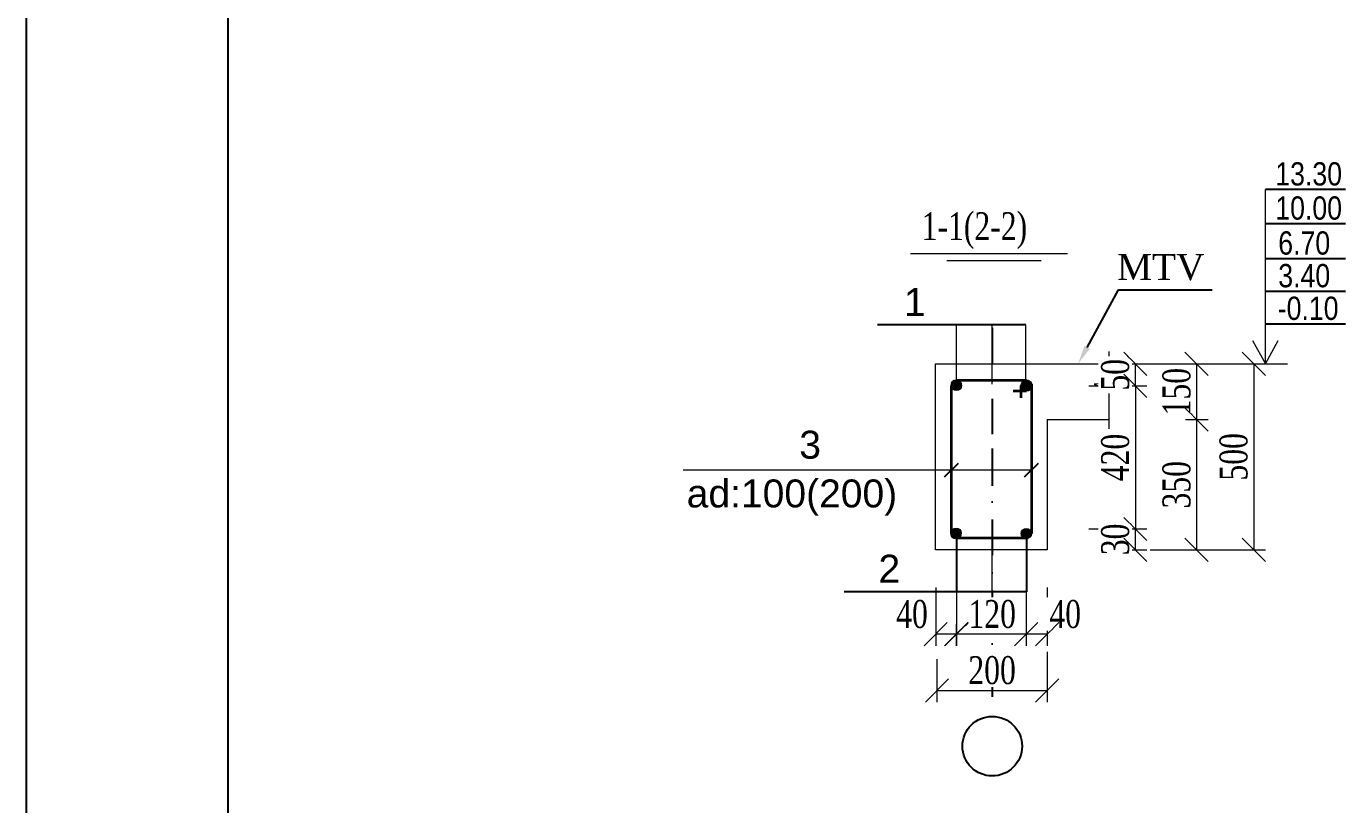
# Model space of a CAD drawing. Header units: millimetres. Extents: x -149347 to 251215, y -2929184 to -2541447.
# Drawn here: x 62737 to 76903, y -2877571 to -2869213 of the extents above; entities that cross this region are included whole.
import ezdxf
from ezdxf import colors
from ezdxf.entities.mleader import LeaderData, LeaderLine
from ezdxf.math import Vec2, Vec3

# ---------------------------------------------------------------- set-up
doc = ezdxf.new("R2010")
doc.units = ezdxf.units.MM
doc.linetypes.add('DASHDOTX2', pattern=[50.8, 25.4, -12.7, 0, -12.7])
doc.layers.add('APS_MADEIRA', color=35, linetype='Continuous', lineweight=15)
doc.styles.add('400', font='times.ttf', dxfattribs={"width": 0.75, "height": 300})
doc.styles.add('Arial', font='arial.ttf')
doc.styles.add('style1', font='A3TI(LA).TTF', dxfattribs={"height": 400})
doc.styles.add('style6', font='ARIALN.TTF', dxfattribs={"height": 300})
doc.styles.add('Times New  Roman', font='times.ttf')
doc.dimstyles.new('DIM_100', dxfattribs={"dimscale": 100, "dimtxt": 250, "dimasz": 2.5, "dimexe": 1.25, "dimexo": 0.625, "dimtad": 1, "dimdec": 0, "dimtxsty": 'style1', "dimblk": 'OBLIQUE', "dimcen": 2.5, "dimdle": 1.25, "dimclrd": 251, "dimclre": 251, "dimaunit": 1, "dimadec": 3, "dimazin": 0, "dimtfac": 1, "dimtdec": 0, "dimtmove": 1, "dimatfit": 3, "dimfxl": 1.25, "dimlwd": 5, "dimlwe": 5, "dimarcsym": 0})
doc.dimstyles.new('tebriz', dxfattribs={"dimtxt": 280, "dimasz": 150, "dimexe": 150, "dimexo": 0.625, "dimgap": 65, "dimtad": 1, "dimdec": 0, "dimdsep": 32, "dimtxsty": 'Times New  Roman', "dimblk": 'OBLIQUE', "dimcen": 0, "dimdle": 150, "dimclrd": 7, "dimclre": 256, "dimclrt": 256, "dimadec": 0, "dimazin": 0, "dimtfac": 1, "dimtdec": 0, "dimtmove": 0, "dimatfit": 3, "dimldrblk": 'OBLIQUE', "dimfxl": 1, "dimtolj": 1, "dimlwd": 15, "dimlwe": 9, "dimarcsym": 0})

# ---------------------------------------------------------------- blocks, each defined once
blk = doc.blocks.new('_Oblique')
at = {"color": 0, "linetype": 'ByBlock', "lineweight": -2}
blk.add_line((-0.5, -0.5), (0.5, 0.5), dxfattribs=at)
blk = doc.blocks.new('*D562')
at = {"color": 251, "lineweight": 5, "ltscale": 50, "transparency": 16777216}
for p, q in [((74582, -2873074), (74770, -2873074)), ((74145, -2874611), (74770, -2874611))]:
    blk.add_line(p, q, dxfattribs=at)
at = {"color": 251, "linetype": 'ByBlock', "lineweight": 5, "ltscale": 50, "transparency": 16777216}
blk.add_line((74645, -2873073), (74645, -2874613), dxfattribs=at)
at = {"layer": 'Defpoints', "color": 0, "lineweight": 15, "ltscale": 50, "transparency": 16777216}
for p in [(74520, -2873074), (73434, -2874611), (74645, -2874611)]:
    blk.add_point(p, dxfattribs=at)
at = {"color": 251, "lineweight": 5, "ltscale": 50, "transparency": 16777216, "xscale": 250, "yscale": 250, "zscale": 250}
for p, rotation in [((74645, -2873074), 90), ((74645, -2874611), 270)]:
    blk.add_blockref('_Oblique', p, dxfattribs=dict(at, rotation=rotation))
at = {"color": 0, "lineweight": 15, "ltscale": 50, "transparency": 16777216, "insert": (74430, -2873843), "char_height": 300, "attachment_point": 5, "rotation": 90, "style": '400', "bg_fill": 3, "box_fill_scale": 1.1, "bg_fill_color": 9, "bg_fill_true_color": 13158600, "bg_fill_transparency": 0}
blk.add_mtext('4{\\fTimes New Roman|b0|i0|c238|p18;2}0', dxfattribs=at)
blk = doc.blocks.new('*D563')
at = {"color": 251, "lineweight": 5, "ltscale": 50, "transparency": 16777216}
for p, q in [((74145, -2872836), (74770, -2872836)), ((74145, -2873074), (74770, -2873074))]:
    blk.add_line(p, q, dxfattribs=at)
at = {"color": 251, "linetype": 'ByBlock', "lineweight": 5, "ltscale": 50, "transparency": 16777216}
blk.add_line((74645, -2873075), (74645, -2872835), dxfattribs=at)
at = {"layer": 'Defpoints', "color": 0, "lineweight": 15, "ltscale": 50, "transparency": 16777216}
for p in [(73046, -2872836), (73474, -2873074)]:
    blk.add_point(p, dxfattribs=at)
at = {"color": 0, "lineweight": 15, "ltscale": 50, "transparency": 16777216, "insert": (74430, -2872955), "char_height": 300, "attachment_point": 5, "rotation": 90, "style": '400', "bg_fill": 3, "box_fill_scale": 1.1, "bg_fill_color": 9, "bg_fill_true_color": 13158600, "bg_fill_transparency": 0}
blk.add_mtext('{\\fTimes New Roman|b0|i0|c238|p18;5}0', dxfattribs=at)
at = {"layer": 'Defpoints', "color": 0, "lineweight": 15, "ltscale": 50, "transparency": 16777216}
blk.add_point((74645, -2872836), dxfattribs=at)
at = {"color": 251, "lineweight": 5, "ltscale": 50, "transparency": 16777216, "xscale": 250, "yscale": 250, "zscale": 250}
for p, rotation in [((74645, -2872836), 90), ((74645, -2873074), 270)]:
    blk.add_blockref('_Oblique', p, dxfattribs=dict(at, rotation=rotation))
blk = doc.blocks.new('*D564')
at = {"color": 251, "lineweight": 5, "ltscale": 50, "transparency": 16777216}
for p, q in [((74145, -2874611), (74770, -2874611)), ((74582, -2874835), (74770, -2874835))]:
    blk.add_line(p, q, dxfattribs=at)
at = {"color": 251, "linetype": 'ByBlock', "lineweight": 5, "ltscale": 50, "transparency": 16777216}
blk.add_line((74645, -2874836), (74645, -2874610), dxfattribs=at)
at = {"layer": 'Defpoints', "color": 0, "lineweight": 15, "ltscale": 50, "transparency": 16777216}
blk.add_point((73649, -2874611), dxfattribs=at)
at = {"color": 0, "lineweight": 15, "ltscale": 50, "transparency": 16777216, "insert": (74430, -2874723), "char_height": 300, "attachment_point": 5, "rotation": 90, "style": '400', "bg_fill": 3, "box_fill_scale": 1.1, "bg_fill_color": 9, "bg_fill_true_color": 13158600, "bg_fill_transparency": 0}
blk.add_mtext('{\\fTimes New Roman|b0|i0|c238|p18;3}0', dxfattribs=at)
at = {"layer": 'Defpoints', "color": 0, "lineweight": 15, "ltscale": 50, "transparency": 16777216}
for p in [(74645, -2874611), (74520, -2874835)]:
    blk.add_point(p, dxfattribs=at)
at = {"color": 251, "lineweight": 5, "ltscale": 50, "transparency": 16777216, "xscale": 250, "yscale": 250, "zscale": 250}
for p, rotation in [((74645, -2874611), 90), ((74645, -2874835), 270)]:
    blk.add_blockref('_Oblique', p, dxfattribs=dict(at, rotation=rotation))
blk = doc.blocks.new('*D565')
at = {"color": 251, "lineweight": 5, "ltscale": 50, "transparency": 16777216}
for p, q in [((74911, -2872836), (75428, -2872836)), ((75183, -2873436), (75428, -2873436))]:
    blk.add_line(p, q, dxfattribs=at)
at = {"color": 251, "linetype": 'ByBlock', "lineweight": 5, "ltscale": 50, "transparency": 16777216}
blk.add_line((75303, -2872835), (75303, -2873437), dxfattribs=at)
at = {"color": 251, "lineweight": 5, "ltscale": 50, "transparency": 16777216, "xscale": 250, "yscale": 250, "zscale": 250}
for p, rotation in [((75303, -2872836), 90), ((75303, -2873436), 270)]:
    blk.add_blockref('_Oblique', p, dxfattribs=dict(at, rotation=rotation))
at = {"color": 0, "lineweight": 15, "ltscale": 50, "transparency": 16777216, "insert": (75088, -2873136), "char_height": 300, "attachment_point": 5, "rotation": 90, "style": '400', "bg_fill": 3, "box_fill_scale": 1.1, "bg_fill_color": 9, "bg_fill_true_color": 13158600, "bg_fill_transparency": 0}
blk.add_mtext('1{\\fTimes New Roman|b0|i0|c238|p18;5}0', dxfattribs=at)
at = {"layer": 'Defpoints', "color": 0, "lineweight": 15, "ltscale": 50, "transparency": 16777216}
for p in [(74849, -2872836), (75120, -2873436), (75303, -2873436)]:
    blk.add_point(p, dxfattribs=at)
blk = doc.blocks.new('*D566')
at = {"color": 251, "lineweight": 5, "ltscale": 50, "transparency": 16777216}
for p, q in [((75183, -2873436), (75428, -2873436)), ((74803, -2874836), (75428, -2874836))]:
    blk.add_line(p, q, dxfattribs=at)
at = {"color": 251, "linetype": 'ByBlock', "lineweight": 5, "ltscale": 50, "transparency": 16777216}
blk.add_line((75303, -2873435), (75303, -2874837), dxfattribs=at)
at = {"layer": 'Defpoints', "color": 0, "lineweight": 15, "ltscale": 50, "transparency": 16777216}
for p in [(75120, -2873436), (73699, -2874836), (75303, -2874836)]:
    blk.add_point(p, dxfattribs=at)
at = {"color": 251, "lineweight": 5, "ltscale": 50, "transparency": 16777216, "xscale": 250, "yscale": 250, "zscale": 250}
for p, rotation in [((75303, -2873436), 90), ((75303, -2874836), 270)]:
    blk.add_blockref('_Oblique', p, dxfattribs=dict(at, rotation=rotation))
at = {"color": 0, "lineweight": 15, "ltscale": 50, "transparency": 16777216, "insert": (75088, -2874136), "char_height": 300, "attachment_point": 5, "rotation": 90, "style": '400', "bg_fill": 3, "box_fill_scale": 1.1, "bg_fill_color": 9, "bg_fill_true_color": 13158600, "bg_fill_transparency": 0}
blk.add_mtext('3{\\fTimes New Roman|b0|i0|c238|p18;5}0', dxfattribs=at)
blk = doc.blocks.new('*D567')
at = {"color": 251, "linetype": 'ByBlock', "lineweight": 5, "ltscale": 50, "transparency": 16777216}
blk.add_line((75916, -2872835), (75916, -2874837), dxfattribs=at)
at = {"color": 251, "lineweight": 5, "ltscale": 50, "transparency": 16777216}
for p, q in [((75916, -2872836), (76041, -2872836)), ((75416, -2874836), (76041, -2874836))]:
    blk.add_line(p, q, dxfattribs=at)
at = {"layer": 'Defpoints', "color": 0, "lineweight": 15, "ltscale": 50, "transparency": 16777216}
for p in [(75862, -2872836), (75253, -2874836), (75916, -2874836)]:
    blk.add_point(p, dxfattribs=at)
at = {"color": 251, "lineweight": 5, "ltscale": 50, "transparency": 16777216, "xscale": 250, "yscale": 250, "zscale": 250}
for p, rotation in [((75916, -2872836), 90), ((75916, -2874836), 270)]:
    blk.add_blockref('_Oblique', p, dxfattribs=dict(at, rotation=rotation))
at = {"color": 0, "lineweight": 15, "ltscale": 50, "transparency": 16777216, "insert": (75701, -2873836), "char_height": 300, "attachment_point": 5, "rotation": 90, "style": '400', "bg_fill": 3, "box_fill_scale": 1.1, "bg_fill_color": 9, "bg_fill_true_color": 13158600, "bg_fill_transparency": 0}
blk.add_mtext('500', dxfattribs=at)
blk = doc.blocks.new('*D568')
at = {"color": 251, "lineweight": 5, "ltscale": 50, "transparency": 16777216}
for p, q in [((73474, -2875241), (73474, -2875866)), ((73699, -2875241), (73699, -2875866))]:
    blk.add_line(p, q, dxfattribs=at)
at = {"color": 251, "linetype": 'ByBlock', "lineweight": 5, "ltscale": 50, "transparency": 16777216}
blk.add_line((73700, -2875741), (73473, -2875741), dxfattribs=at)
at = {"layer": 'Defpoints', "color": 0, "lineweight": 15, "ltscale": 50, "transparency": 16777216}
for p in [(73474, -2874485), (73699, -2874662), (73474, -2875741)]:
    blk.add_point(p, dxfattribs=at)
at = {"color": 251, "lineweight": 5, "ltscale": 50, "transparency": 16777216, "xscale": 250, "yscale": 250, "zscale": 250, "rotation": 180}
blk.add_blockref('_Oblique', (73474, -2875741), dxfattribs=at)
at = {"color": 0, "lineweight": 15, "ltscale": 50, "transparency": 16777216, "insert": (73892, -2875526), "char_height": 300, "attachment_point": 5, "style": '400', "bg_fill": 3, "box_fill_scale": 1.1, "bg_fill_color": 9, "bg_fill_true_color": 13158600, "bg_fill_transparency": 0}
blk.add_mtext('{\\fTimes New Roman|b0|i0|c238|p18;4}0', dxfattribs=at)
at = {"color": 251, "lineweight": 5, "ltscale": 50, "transparency": 16777216, "xscale": 250, "yscale": 250, "zscale": 250}
blk.add_blockref('_Oblique', (73699, -2875741), dxfattribs=at)
blk = doc.blocks.new('*D569')
at = {"color": 251, "lineweight": 5, "ltscale": 50, "transparency": 16777216}
for p, q in [((72726, -2875241), (72726, -2875866)), ((73474, -2875653), (73474, -2875866))]:
    blk.add_line(p, q, dxfattribs=at)
at = {"color": 251, "linetype": 'ByBlock', "lineweight": 5, "ltscale": 50, "transparency": 16777216}
blk.add_line((73476, -2875741), (72725, -2875741), dxfattribs=at)
at = {"layer": 'Defpoints', "color": 0, "lineweight": 15, "ltscale": 50, "transparency": 16777216}
for p in [(72726, -2874714), (73474, -2875591), (72726, -2875741)]:
    blk.add_point(p, dxfattribs=at)
at = {"color": 0, "lineweight": 15, "ltscale": 50, "transparency": 16777216, "insert": (73108, -2875526), "char_height": 300, "attachment_point": 5, "style": '400', "bg_fill": 3, "box_fill_scale": 1.1, "bg_fill_color": 9, "bg_fill_true_color": 13158600, "bg_fill_transparency": 0}
blk.add_mtext('{\\fTimes New Roman|b0|i0|c238|p18;12}0', dxfattribs=at)
at = {"color": 251, "lineweight": 5, "ltscale": 50, "transparency": 16777216, "xscale": 250, "yscale": 250, "zscale": 250, "rotation": 180}
blk.add_blockref('_Oblique', (72726, -2875741), dxfattribs=at)
at = {"color": 251, "lineweight": 5, "ltscale": 50, "transparency": 16777216, "xscale": 250, "yscale": 250, "zscale": 250}
blk.add_blockref('_Oblique', (73474, -2875741), dxfattribs=at)
blk = doc.blocks.new('*D570')
at = {"color": 251, "lineweight": 5, "ltscale": 50, "transparency": 16777216}
for p, q in [((72501, -2875241), (72501, -2875866)), ((72721, -2875632), (72721, -2875866))]:
    blk.add_line(p, q, dxfattribs=at)
at = {"color": 251, "linetype": 'ByBlock', "lineweight": 5, "ltscale": 50, "transparency": 16777216}
blk.add_line((72722, -2875741), (72499, -2875741), dxfattribs=at)
at = {"layer": 'Defpoints', "color": 0, "lineweight": 15, "ltscale": 50, "transparency": 16777216}
for p in [(72501, -2874662), (72721, -2875570)]:
    blk.add_point(p, dxfattribs=at)
at = {"color": 251, "lineweight": 5, "ltscale": 50, "transparency": 16777216, "xscale": 250, "yscale": 250, "zscale": 250}
blk.add_blockref('_Oblique', (72721, -2875741), dxfattribs=at)
at = {"color": 0, "lineweight": 15, "ltscale": 50, "transparency": 16777216, "insert": (72247, -2875526), "char_height": 300, "attachment_point": 5, "style": '400', "bg_fill": 3, "box_fill_scale": 1.1, "bg_fill_color": 9, "bg_fill_true_color": 13158600, "bg_fill_transparency": 0}
blk.add_mtext('{\\fTimes New Roman|b0|i0|c238|p18;4}0', dxfattribs=at)
at = {"layer": 'Defpoints', "color": 0, "lineweight": 15, "ltscale": 50, "transparency": 16777216}
blk.add_point((72501, -2875741), dxfattribs=at)
at = {"color": 251, "lineweight": 5, "ltscale": 50, "transparency": 16777216, "xscale": 250, "yscale": 250, "zscale": 250, "rotation": 180}
blk.add_blockref('_Oblique', (72501, -2875741), dxfattribs=at)
blk = doc.blocks.new('*D571')
at = {"color": 251, "lineweight": 5, "ltscale": 50, "transparency": 16777216}
for p, q in [((72515, -2876009), (72515, -2876470)), ((73699, -2875929), (73699, -2876470))]:
    blk.add_line(p, q, dxfattribs=at)
at = {"color": 251, "linetype": 'ByBlock', "lineweight": 5, "ltscale": 50, "transparency": 16777216}
blk.add_line((72514, -2876345), (73700, -2876345), dxfattribs=at)
at = {"layer": 'Defpoints', "color": 0, "lineweight": 15, "ltscale": 50, "transparency": 16777216}
for p in [(73699, -2875866), (72515, -2875947), (73699, -2876345)]:
    blk.add_point(p, dxfattribs=at)
at = {"color": 251, "lineweight": 5, "ltscale": 50, "transparency": 16777216, "xscale": 250, "yscale": 250, "zscale": 250, "rotation": 180}
blk.add_blockref('_Oblique', (72515, -2876345), dxfattribs=at)
at = {"color": 251, "lineweight": 5, "ltscale": 50, "transparency": 16777216, "xscale": 250, "yscale": 250, "zscale": 250}
blk.add_blockref('_Oblique', (73699, -2876345), dxfattribs=at)
at = {"color": 0, "lineweight": 15, "ltscale": 50, "transparency": 16777216, "insert": (73107, -2876129), "char_height": 300, "attachment_point": 5, "style": '400', "bg_fill": 3, "box_fill_scale": 1.1, "bg_fill_color": 9, "bg_fill_true_color": 13158600, "bg_fill_transparency": 0}
blk.add_mtext('{\\fTimes New Roman|b0|i0|c238|p18;20}0', dxfattribs=at)
blk = doc.blocks.new('mekteb')
at = {"color": 0, "lineweight": 25}
blk.add_line((99643, -1849866), (99643, -1821466), dxfattribs=at)
at = {"color": 0, "lineweight": 25, "ltscale": 15}
blk.add_line((101643, -1849366), (101643, -1821966), dxfattribs=at)

msp = doc.modelspace()

# ---------------------------------------------------------------- hatches: boundary and pattern name
at = {"lineweight": 15, "ltscale": 15}
h = msp.add_hatch(color=7, dxfattribs=at)
h.dxf.hatch_style = 1
edge = h.paths.add_edge_path()
edge.add_arc((72725.02202, -2873070.62206), 54.4711, 0, 360)
h = msp.add_hatch(color=7, dxfattribs=at)
h.dxf.hatch_style = 1
edge = h.paths.add_edge_path()
edge.add_arc((73474.43646, -2873073.93627), 57.78531, 0, 360)
h = msp.add_hatch(color=7, dxfattribs=at)
h.dxf.hatch_style = 1
edge = h.paths.add_edge_path()
edge.add_arc((72720.88114, -2874655.44189), 54.4711, 0, 360)
h = msp.add_hatch(color=7, dxfattribs=at)
h.dxf.hatch_style = 1
edge = h.paths.add_edge_path()
edge.add_arc((73474.43646, -2874659.51928), 54.4711, 0, 360)

# ---------------------------------------------------------------- linework, layer by layer
at = {"color": 7}
for p, q in [((76902.83029, -2870966.37284), (76040.98737, -2870966.37284)), ((76902.83029, -2871333.3982), (76040.98737, -2871333.3982)), ((76902.83029, -2871708.92162), (76040.98737, -2871708.92162)), ((76902.83029, -2872059.57452), (76040.98737, -2872059.57452)), ((76902.83029, -2872410.22741), (76040.98737, -2872410.22741))]:
    msp.add_line(p, q, dxfattribs=at)
at = {"lineweight": 9}
for p, q in [((73917.13435, -2871657.51935), (72230.63513, -2871657.51935)), ((73632.67216, -2871732.55673), (72621.68204, -2871732.55673))]:
    msp.add_line(p, q, dxfattribs=at)
at = {"color": 0, "ltscale": 15}
msp.add_line((73469.98914, -2872419.60972), (71876.17965, -2872419.60972), dxfattribs=at)
at = {"color": 252, "linetype": 'DASHDOTX2', "ltscale": 15, "true_color": 0xa97986}
for p, q in [((73107.99758, -2872450.00444), (73107.99758, -2874147.88186)), ((73107.99758, -2873747.88186), (73107.99758, -2876623.87462))]:
    msp.add_line(p, q, dxfattribs=at)
at = {"color": 7, "lineweight": 15, "ltscale": 15}
for p, q in [((72500.55092, -2874147.88186), (72500.55092, -2872836.11066)), ((72500.55092, -2872836.11066), (73112.1204, -2872836.11066)), ((73112.1204, -2872836.11066), (73698.90757, -2872836.11066)), ((73698.90757, -2872836.11066), (74362.07844, -2872836.11066)), ((73698.90757, -2873436.11066), (73698.90757, -2874147.88186)), ((72500.55092, -2874836.11066), (72500.55092, -2874147.88186)), ((73698.90757, -2874147.88186), (73698.90757, -2874836.11066)), ((73257.2446, -2874836.11066), (72500.55092, -2874836.11066)), ((73698.90757, -2874836.11066), (73133.24819, -2874836.11066))]:
    msp.add_line(p, q, dxfattribs=at)
at = {"color": 7, "lineweight": 35, "ltscale": 15}
for p, q in [((72670.55092, -2874147.88186), (72670.55092, -2873073.93627)), ((73416.92333, -2873068.33441), (73416.92333, -2873202.21671)), ((73528.90757, -2873054.64792), (73528.90757, -2874147.88186)), ((73474.43659, -2873131.72157), (73332.71567, -2873131.72157)), ((72670.55092, -2874659.51928), (72670.55092, -2874147.88186)), ((73528.90757, -2874147.88186), (73528.90757, -2874659.51928)), ((73133.24819, -2874709.913), (72720.88114, -2874709.913)), ((73495.11435, -2874709.913), (73133.24819, -2874709.913))]:
    msp.add_line(p, q, dxfattribs=at)
at = {"color": 7, "lineweight": 15, "ltscale": 15}
msp.add_lwpolyline([(74362.07844, -2872704.26483), (74362.07844, -2872988.95655), (74523.80128, -2873046.94531), (74201.48424, -2873054.44884), (74362.07844, -2873122.02235), (74362.07844, -2873534.3709)], dxfattribs=at)
for centre, radius in [((72725.02202, -2873070.62206), 54.4711), ((73474.43646, -2873073.93627), 57.78531), ((72720.88114, -2874655.44189), 54.4711), ((73474.43646, -2874659.51928), 54.4711)]:
    msp.add_circle(centre, radius, dxfattribs=at)
msp.add_circle((73107.99758, -2876943.87462), 320)
at = {"layer": 'APS_MADEIRA', "color": 7, "lineweight": 9, "ltscale": 25}
for p, q in [((72725.02202, -2873057.63571), (72725.02202, -2872419.60972)), ((73469.98914, -2873054.49291), (73469.98914, -2872419.60972))]:
    msp.add_line(p, q, dxfattribs=at)
at = {"layer": 'APS_MADEIRA', "color": 7, "lineweight": 15, "ltscale": 25}
for p, q in [((74569.83313, -2872836.11066), (76280.18903, -2872836.11066)), ((72725.02202, -2873016.15096), (72725.02202, -2873016.15095))]:
    msp.add_line(p, q, dxfattribs=at)
at = {"layer": 'APS_MADEIRA', "color": 7, "lineweight": 30, "ltscale": 25}
for centre, radius, start, end in [((72725.02202, -2873070.62206), 54.4711, 90, 180), ((73474.43646, -2873073.93627), 57.78531, 0, 90), ((72720.88114, -2874655.44189), 54.4711, 180, 270)]:
    msp.add_arc(centre, radius, start, end, dxfattribs=at)

# ---------------------------------------------------------------- texts
at = {"lineweight": 9, "char_height": 250, "width": 23109.777632, "attachment_point": 3, "style": 'style6'}
for s, insert in [('{\\fArial Narrow|b0|i0|c238|p34;13.30}', (76864.38032, -2870671.76515)), ('{\\fArial Narrow|b0|i0|c238|p34;10.00}', (76864.38032, -2871038.7905)), ('{\\fArial Narrow|b0|i0|c238|p34;6.70}', (76737.04399, -2871414.31392)), ('3.{\\fArial Narrow|b0|i0|c238|p34;40}', (76737.04399, -2871764.96682)), ('{\\fArial Narrow|b0|i0|c238|p34;-0.10}', (76826.87367, -2872115.61972))]:
    msp.add_mtext(s, dxfattribs=dict(at, insert=insert))
at = {"insert": (73483.22859, -2871208.87438), "char_height": 300, "width": 7294.1167988, "attachment_point": 3, "style": '400'}
msp.add_mtext('                 1-1(2-2){\\fTimes New Roman|b0|i0|c238|p18; }', dxfattribs=at)
at = {"layer": 'APS_MADEIRA', "color": 7, "lineweight": 9, "ltscale": 25, "style": 'Arial'}
msp.add_text('ad:100(200)', height=300, dxfattribs=at).set_placement((69827.76294, -2874379.18921))
at = {"layer": 'APS_MADEIRA', "color": 7, "lineweight": 9, "ltscale": 25, "char_height": 300, "attachment_point": 3, "style": 'Arial'}
for s, insert in [('1', (72393.50217, -2872023.68965)), ('3', (71269.28653, -2873555.54086)), ('2', (72119.52315, -2874887.02512))]:
    msp.add_mtext_dynamic_manual_height_columns(s, width=488.0335854, gutter_width=12.5, heights=[0], dxfattribs=dict(at, insert=insert))

# ---------------------------------------------------------------- leaders
at = {"color": 2, "lineweight": 15, "ltscale": 15}
msp.add_leader([(72670.55092, -2873977.61527), (69789.50173, -2873977.61527)], dimstyle='tebriz', dxfattribs=at)

# ---------------------------------------------------------------- next in the draw order: dimensions: what is measured, and where the dimension line sits
at = {"color": 7, "lineweight": 15, "ltscale": 50}
for base, p1, p2, text, picture, middle in [((75302.71932, -2873436.11066), (74848.71994, -2872836.11066), (75120.01277, -2873436.11066), '1{\\fTimes New Roman|b0|i0|c238|p18;5}0', '*D565', (75087.62379, -2873136.11066)), ((74644.63392, -2874611.45205), (74519.63392, -2873073.93627), (73434.23726, -2874611.45205), '4{\\fTimes New Roman|b0|i0|c238|p18;2}0', '*D562', (74429.53839, -2873842.69416))]:
    dim = msp.add_linear_dim(base=base, p1=p1, p2=p2, angle=90, text=text, dimstyle='DIM_100', override={"dimscale": 1, "dimtxt": 300, "dimasz": 250, "dimexe": 125, "dimexo": 62.5, "dimgap": 62.5, "dimtxsty": '400', "dimcen": 250, "dimfxl": 500, "dimfxlon": 1, "dimtfill": 1, "dimtfillclr": 256, "dimarcsym": 1}, dxfattribs=at)
    dim.commit()
    dim.dimension.update_dxf_attribs({"geometry": picture, "text_midpoint": middle})

# ---------------------------------------------------------------- next in the draw order: dimensions: what is measured, and where the dimension line sits
for base, p1, p2, text, picture, middle in [((74644.63392, -2872836.11066), (73474.43646, -2873073.93627), (73045.50829, -2872836.11066), '{\\fTimes New Roman|b0|i0|c238|p18;5}0', '*D563', (74644.63392, -2872955.02347)), ((74644.63392, -2874611.45205), (74519.63392, -2874834.86066), (73648.70836, -2874611.45205), '{\\fTimes New Roman|b0|i0|c238|p18;3}0', '*D564', (74644.63392, -2874723.15635))]:
    dim = msp.add_linear_dim(base=base, p1=p1, p2=p2, angle=90, text=text, dimstyle='DIM_100', override={"dimscale": 1, "dimtxt": 300, "dimasz": 250, "dimexe": 125, "dimexo": 62.5, "dimgap": 62.5, "dimtxsty": '400', "dimcen": 250, "dimfxl": 500, "dimfxlon": 1, "dimtfill": 1, "dimtfillclr": 256, "dimarcsym": 1}, dxfattribs=at)
    dim.commit()
    dim.dimension.update_dxf_attribs({"geometry": picture, "text_midpoint": middle, "dimtype": 160})

# ---------------------------------------------------------------- next in the draw order: leaders
at = {"color": 2, "lineweight": 15, "ltscale": 15}
msp.add_leader([(73528.90757, -2873977.61527), (70701.76664, -2873977.61527)], dimstyle='tebriz', dxfattribs=at)

# ---------------------------------------------------------------- next in the draw order: linework, layer by layer
at = {"color": 7, "lineweight": 35, "ltscale": 15}
for p, q in [((73133.24819, -2873016.15096), (72725.02202, -2873016.15096)), ((73474.43646, -2873016.15096), (73133.24819, -2873016.15096))]:
    msp.add_line(p, q, dxfattribs=at)
at = {"layer": 'APS_MADEIRA', "color": 7, "lineweight": 9, "ltscale": 25}
msp.add_line((73107.99758, -2873054.49291), (73107.99758, -2872419.60972), dxfattribs=at)

# ---------------------------------------------------------------- next in the draw order: dimensions: what is measured, and where the dimension line sits
at = {"color": 7, "lineweight": 15, "ltscale": 50}
dim = msp.add_linear_dim(base=(75302.71932, -2874836.11066), p1=(75120.01277, -2873436.11066), p2=(73698.90757, -2874836.11066), angle=90, text='3{\\fTimes New Roman|b0|i0|c238|p18;5}0', dimstyle='DIM_100', override={"dimscale": 1, "dimtxt": 300, "dimasz": 250, "dimexe": 125, "dimexo": 62.5, "dimgap": 62.5, "dimtxsty": '400', "dimcen": 250, "dimfxl": 500, "dimfxlon": 1, "dimtfill": 1, "dimtfillclr": 256, "dimarcsym": 1}, dxfattribs=at)
dim.commit()
dim.dimension.update_dxf_attribs({"geometry": '*D566', "text_midpoint": (75087.62379, -2874136.11066)})

# ---------------------------------------------------------------- next in the draw order: linework, layer by layer
at = {"color": 7, "lineweight": 15, "ltscale": 15}
msp.add_line((73698.90757, -2873436.11066), (74362.07844, -2873436.11066), dxfattribs=at)

# ---------------------------------------------------------------- next in the draw order: dimensions: what is measured, and where the dimension line sits
at = {"color": 7, "lineweight": 15, "ltscale": 50}
dim = msp.add_linear_dim(base=(75915.98737, -2874836.11066), p1=(75862.17854, -2872836.11066), p2=(75252.96256, -2874836.11066), angle=90, text='500', dimstyle='DIM_100', override={"dimscale": 1, "dimtxt": 300, "dimasz": 250, "dimexe": 125, "dimexo": 62.5, "dimgap": 62.5, "dimtxsty": '400', "dimcen": 250, "dimfxl": 500, "dimfxlon": 1, "dimtfill": 1, "dimtfillclr": 256, "dimarcsym": 1}, dxfattribs=at)
dim.commit()
dim.dimension.update_dxf_attribs({"geometry": '*D567', "text_midpoint": (75700.89184, -2873836.11066)})
dim = msp.add_linear_dim(base=(73474.43646, -2875741.08696), p1=(73698.90757, -2874661.70472), p2=(73474.43646, -2874485.11334), angle=180, text='{\\fTimes New Roman|b0|i0|c238|p18;4}0', dimstyle='DIM_100', override={"dimscale": 1, "dimtxt": 300, "dimasz": 250, "dimexe": 125, "dimexo": 62.5, "dimgap": 62.5, "dimtxsty": '400', "dimcen": 250, "dimfxl": 500, "dimfxlon": 1, "dimtfill": 1, "dimtfillclr": 256, "dimarcsym": 1}, dxfattribs=at)
dim.commit()
dim.dimension.update_dxf_attribs({"geometry": '*D568', "text_midpoint": (73891.57238, -2875741.08696), "dimtype": 160})

# ---------------------------------------------------------------- next in the draw order: linework, layer by layer
at = {"color": 7, "lineweight": 15}
for points in [[(76040.98737, -2872836.11066), (76040.98737, -2870966.37284)], [(75902.81446, -2872587.87328), (76040.98737, -2872836.11066), (76179.16028, -2872587.87328)]]:
    msp.add_lwpolyline(points, dxfattribs=at)

# ---------------------------------------------------------------- next in the draw order: dimensions: what is measured, and where the dimension line sits
at = {"color": 7, "lineweight": 15, "ltscale": 50}
dim = msp.add_linear_dim(base=(72726.0328, -2875741.08696), p1=(73474.43646, -2875590.91467), p2=(72726.0328, -2874713.99039), angle=180, text='{\\fTimes New Roman|b0|i0|c238|p18;12}0', dimstyle='DIM_100', override={"dimscale": 1, "dimtxt": 300, "dimasz": 250, "dimexe": 125, "dimexo": 62.5, "dimgap": 62.5, "dimtxsty": '400', "dimcen": 250, "dimfxl": 500, "dimfxlon": 1, "dimtfill": 1, "dimtfillclr": 256, "dimarcsym": 1}, dxfattribs=at)
dim.commit()
dim.dimension.update_dxf_attribs({"geometry": '*D569', "text_midpoint": (73107.99758, -2875741.08696), "dimtype": 160})

# ---------------------------------------------------------------- next in the draw order: leaders
ml = msp.add_multileader_mtext('Standard')
ml.set_content('{\\H0.84848x;\\C256;MTV\\fTimes New Roman|b0|i0|c238|p18;\\H1.1786x; }', color=6, style='Times New  Roman')
ml.set_leader_properties()
ml.build(insert=Vec2(0, 0))
ml.multileader.update_dxf_attribs({"text_left_attachment_type": 6, "text_right_attachment_type": 6, "dogleg_length": 1, "arrow_head_size": 200})
ctx = ml.context
ctx.base_point, ctx.char_height, ctx.arrow_head_size, ctx.landing_gap_size, ctx.plane_origin = Vec3(74464.78315, -2872043.24065), 330, 200, 0.1, Vec3(77529.79076, -2875791.25034)
ctx.left_attachment, ctx.right_attachment, ctx.text_align_type = 6, 6, 1
notes = []
notes.append((ctx, [(1, (1, 1, 0), (74463.78315, -2872043.24065), (1, 0), 1, [(0, [(74030.493, -2872836.11066)], 0, [])])]))
ctx.mtext.insert, ctx.mtext.alignment, ctx.mtext.flow_direction = Vec3(74918.2908, -2871657.24097), 2, 5
for ctx, leaders in notes:
    for number, flags, end, landing, length, lines in leaders:
        leader = LeaderData()
        leader.index, (leader.has_last_leader_line, leader.has_dogleg_vector, leader.attachment_direction) = number, flags
        leader.last_leader_point, leader.dogleg_vector, leader.dogleg_length = Vec3(end), Vec3(landing), length
        for number, points, colour, breaks in lines:
            line = LeaderLine()
            line.index, line.vertices, line.color, line.breaks = number, Vec3.list(points), colors.encode_raw_color(colour), breaks
            leader.lines.append(line)
        ctx.leaders.append(leader)

# ---------------------------------------------------------------- next in the draw order: linework, layer by layer
at = {"color": 0, "ltscale": 15}
msp.add_line((73474.43646, -2874713.99039), (73474.43646, -2875285.52414), dxfattribs=at)
at = {"layer": 'APS_MADEIRA', "color": 7, "lineweight": 9, "ltscale": 25}
msp.add_line((73107.99783, -2875285.52414), (73107.99783, -2874709.913), dxfattribs=at)

# ---------------------------------------------------------------- next in the draw order: dimensions: what is measured, and where the dimension line sits
at = {"color": 7, "lineweight": 15, "ltscale": 50}
dim = msp.add_linear_dim(base=(72500.55092, -2875741.08696), p1=(72720.88114, -2875569.88099), p2=(72500.55092, -2874661.70472), angle=180, text='{\\fTimes New Roman|b0|i0|c238|p18;4}0', dimstyle='DIM_100', override={"dimscale": 1, "dimtxt": 300, "dimasz": 250, "dimexe": 125, "dimexo": 62.5, "dimgap": 62.5, "dimtxsty": '400', "dimcen": 250, "dimfxl": 500, "dimfxlon": 1, "dimtfill": 1, "dimtfillclr": 256, "dimarcsym": 1}, dxfattribs=at)
dim.commit()
dim.dimension.update_dxf_attribs({"geometry": '*D570', "text_midpoint": (72246.85747, -2875741.08696), "dimtype": 160})

# ---------------------------------------------------------------- next in the draw order: linework, layer by layer
at = {"color": 0, "ltscale": 15}
for p, q in [((73495.11435, -2874709.913), (72720.88114, -2874709.913)), ((72726.0328, -2874713.99039), (72726.0328, -2875285.52414)), ((73474.43646, -2875285.52414), (71518.54129, -2875285.52414))]:
    msp.add_line(p, q, dxfattribs=at)

# ---------------------------------------------------------------- next in the draw order: dimensions: what is measured, and where the dimension line sits
at = {"color": 7, "lineweight": 15, "ltscale": 50}
dim = msp.add_linear_dim(base=(73698.90757, -2876344.58365), p1=(72515.30321, -2875946.65258), p2=(73698.90757, -2875866.08696), text='{\\fTimes New Roman|b0|i0|c238|p18;20}0', dimstyle='DIM_100', override={"dimscale": 1, "dimtxt": 300, "dimasz": 250, "dimexe": 125, "dimexo": 62.5, "dimgap": 62.5, "dimtxsty": '400', "dimcen": 250, "dimfxl": 500, "dimfxlon": 1, "dimtfill": 1, "dimtfillclr": 256, "dimarcsym": 1}, dxfattribs=at)
dim.commit()
dim.dimension.update_dxf_attribs({"geometry": '*D571', "text_midpoint": (73107.10539, -2876344.58365), "dimtype": 160})

# ---------------------------------------------------------------- next in the draw order: block references
at = {"lineweight": 15, "xscale": 1.082813985422999, "yscale": 1.082813985422999, "zscale": 1.082813985422999}
msp.add_blockref('mekteb', (-45157.8711, -886646.00234), dxfattribs=at)

doc.saveas('drawing.dxf')
